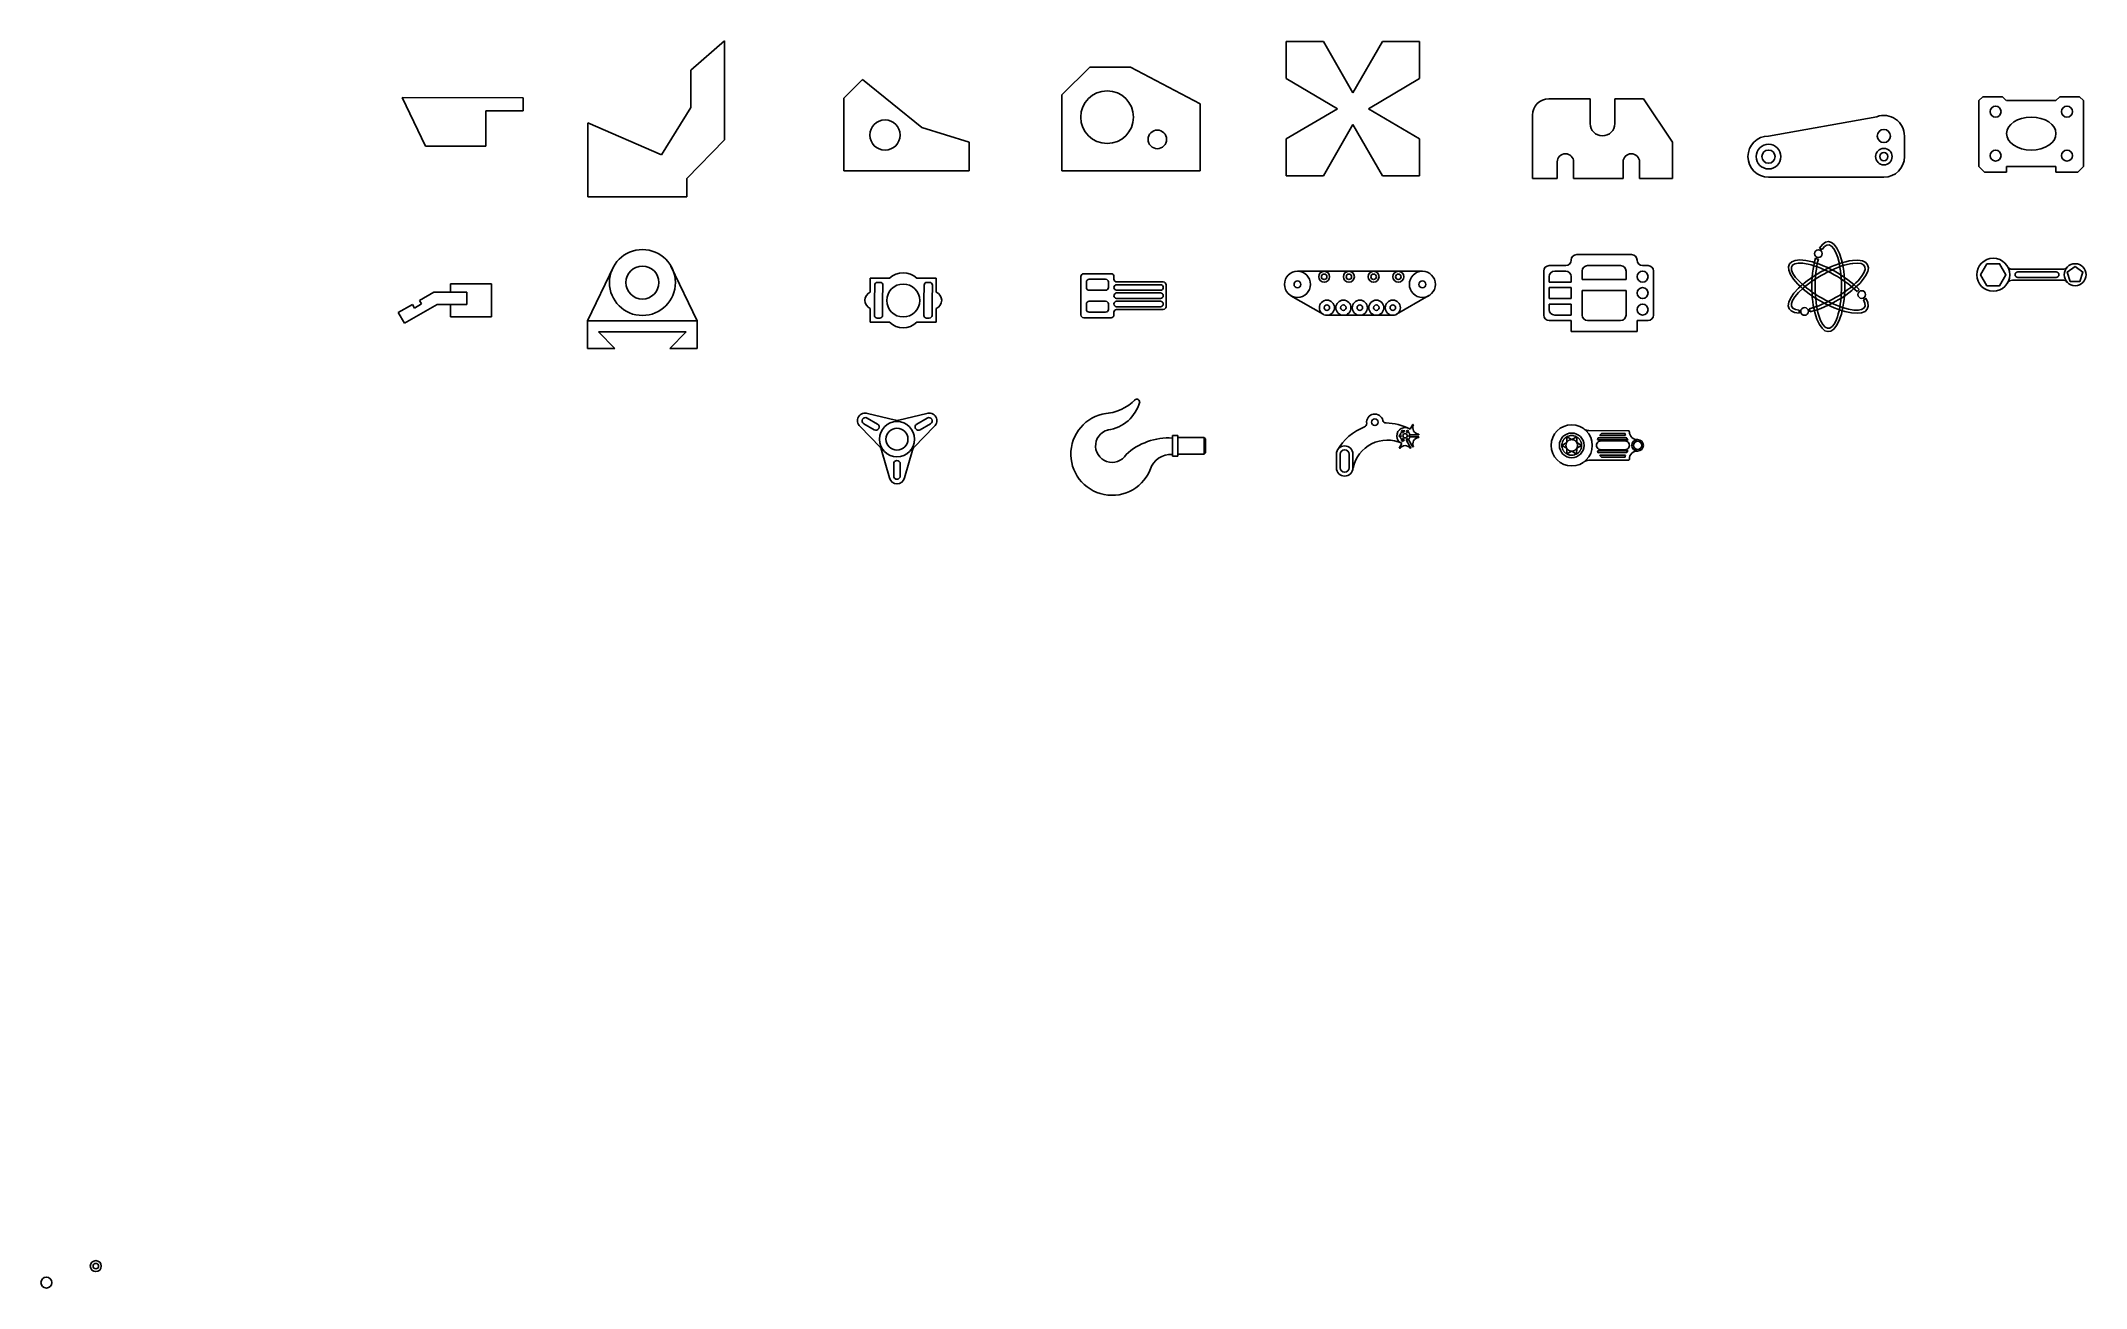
# Model space of a CAD drawing. Header units: inches. Extents: x -10 to 3714, y -40 to 2231.
import ezdxf

# ---------------------------------------------------------------- set-up
doc = ezdxf.new("R2010")
doc.units = ezdxf.units.IN
doc.header["$MEASUREMENT"] = 0
doc.linetypes.add('ACAD_ISO02W100', pattern=[15, 12, -3])
doc.linetypes.add('CENTER2', pattern=[1.125, 0.75, -0.125, 0.125, -0.125])
doc.layers.add('1', color=7, linetype='ACAD_ISO02W100')

msp = doc.modelspace()

# ---------------------------------------------------------------- linework, layer by layer
for p, q in [((1173.5, 2177.2), (1235.1, 2230.7)), ((1235.1, 2230.7), (1235.1, 2050.7)), ((2257.8, 2229.5), (2325.3, 2229.5)), ((2257.8, 2229.5), (2257.8, 2162)), ((2325.3, 2229.5), (2379.3, 2136)), ((2433.2, 2229.5), (2379.3, 2136)), ((2500.7, 2229.5), (2433.2, 2229.5)), ((2500.7, 2229.5), (2500.7, 2162)), ((1173.5, 2109.7), (1173.5, 2177.2)), ((1452.1, 2126.4), (1486, 2160.4)), ((1594.2, 2073.1), (1486, 2160.4)), ((1849, 2132.4), (1900.2, 2183)), ((1900.2, 2183), (1974.1, 2183)), ((1974.1, 2183), (2101, 2115.9)), ((2257.8, 2162), (2350.9, 2107.2)), ((2500.7, 2162), (2407.6, 2107.2)), ((868, 2127.4), (648, 2127.5)), ((648, 2127.5), (690.4, 2039.4)), ((868, 2103.4), (868, 2127.4)), ((1452.1, 1994.4), (1452.1, 2126.4)), ((1849, 1994.4), (1849, 2132.4)), ((2736.1, 2125.3), (2811.1, 2125.3)), ((2811.1, 2125.3), (2811.1, 2080.3)), ((2856.1, 2080.3), (2856.1, 2125.3)), ((2856.1, 2125.3), (2908.6, 2125.3)), ((2908.6, 2125.3), (2961.1, 2046.3)), ((3518.9, 2122), (3526, 2129)), ((3526, 2129), (3561.8, 2129.1)), ((3568.9, 2122), (3561.8, 2129.1)), ((3659.4, 2122), (3666.5, 2129.1)), ((3702.3, 2129), (3666.5, 2129.1)), ((3709.4, 2122), (3702.3, 2129)), ((800.4, 2039.4), (800.4, 2103.4)), ((800.4, 2103.4), (868, 2103.4)), ((1120.3, 2023.5), (1173.5, 2109.7)), ((2101, 1994.4), (2101, 2115.9)), ((2257.8, 2052.4), (2350.9, 2107.2)), ((2500.7, 2052.4), (2407.6, 2107.2)), ((2706.1, 1980.3), (2706.1, 2095.3)), ((3136, 2057.6), (3333, 2092.8)), ((3518.9, 2062), (3518.9, 2122)), ((3659.4, 2122), (3569.4, 2122)), ((3709.4, 2062), (3709.4, 2122)), ((986.1, 1946.7), (986.1, 2081.7)), ((986.1, 2081.7), (1120.3, 2023.5)), ((1235.1, 2050.7), (1166.1, 1980.5)), ((1680.1, 2046.4), (1594.2, 2073.1)), ((2257.8, 1984.9), (2257.8, 2052.4)), ((2325.3, 1984.9), (2379.3, 2078.5)), ((2433.2, 1984.9), (2379.3, 2078.5)), ((2500.7, 1984.9), (2500.7, 2052.4)), ((3383.5, 2020.1), (3383.5, 2057.6)), ((3518.9, 2062), (3518.9, 2002)), ((3709.4, 2062), (3709.4, 2002)), ((690.4, 2039.4), (800.4, 2039.4)), ((1680.1, 1994.4), (1680.1, 2046.4)), ((2961.1, 1980.3), (2961.1, 2046.3)), ((1166.1, 1946.7), (1166.1, 1980.5)), ((1452.1, 1994.4), (1680.1, 1994.4)), ((1849, 1994.4), (2101, 1994.4)), ((2257.8, 1984.9), (2325.3, 1984.9)), ((2500.7, 1984.9), (2433.2, 1984.9)), ((2706.1, 1980.3), (2751.1, 1980.3)), ((2751.1, 1980.3), (2751.1, 2010.3)), ((2781.1, 2010.3), (2781.1, 1980.3)), ((2781.1, 1980.3), (2871.1, 1980.3)), ((2871.1, 1980.3), (2871.1, 2010.3)), ((2901.1, 2010.3), (2901.1, 1980.3)), ((2901.1, 1980.3), (2961.1, 1980.3)), ((3136, 1982.6), (3346, 1982.6)), ((3518.9, 2002), (3529.4, 1992)), ((3569.4, 1992), (3529.4, 1992)), ((3569.4, 2002), (3659.4, 2002)), ((3569.4, 2002), (3569.4, 1992)), ((3659.4, 2002), (3659.4, 1992)), ((3659.4, 1992), (3699.4, 1992)), ((3699.4, 1992), (3709.4, 2002)), ((986.1, 1946.7), (1166.1, 1946.7)), ((2776.6, 1831.6), (2776.6, 1831.6)), ((2776.6, 1831.6), (2776.6, 1831.6)), ((2786.6, 1841.6), (2786.6, 1841.6)), ((2786.6, 1841.6), (2836.6, 1841.6)), ((2886.6, 1841.6), (2836.6, 1841.6)), ((2886.6, 1841.6), (2886.6, 1841.6)), ((2896.6, 1831.6), (2896.6, 1831.6)), ((2896.6, 1831.6), (2896.6, 1831.6)), ((735.6, 1773.2), (735.6, 1788.2)), ((735.6, 1788.2), (810.6, 1788.2)), ((810.6, 1788.2), (810.6, 1728.2)), ((985.3, 1720.8), (1033.3, 1820.8)), ((1137.3, 1820.8), (1185.3, 1720.8)), ((1500.3, 1773.5), (1500.3, 1798.5)), ((1500.3, 1798.5), (1535.3, 1798.5)), ((1513.4, 1791), (1513.4, 1791)), ((1513.4, 1791), (1518.4, 1791)), ((1585.3, 1798.5), (1620.3, 1798.5)), ((1603.4, 1791), (1608.4, 1791)), ((1620.3, 1798.5), (1620.3, 1773.5)), ((1883.9, 1801.8), (1883.9, 1731.8)), ((1883.9, 1801.8), (1883.9, 1801.8)), ((1888.9, 1806.8), (1888.9, 1806.8)), ((1888.9, 1806.8), (1938.9, 1806.8)), ((1893.9, 1781.8), (1893.9, 1791.8)), ((1898.9, 1796.8), (1928.9, 1796.8)), ((1933.9, 1791.8), (1933.9, 1781.8)), ((1938.9, 1806.8), (1938.9, 1806.8)), ((1943.9, 1801.8), (1943.9, 1801.8)), ((1943.9, 1801.8), (1943.9, 1801.8)), ((1943.9, 1801.8), (1943.9, 1796.8)), ((1943.9, 1796.8), (1943.9, 1796.8)), ((1948.9, 1791.8), (2033.9, 1791.8)), ((2033.9, 1791.8), (2033.9, 1791.8)), ((2278.2, 1811.3), (2505.7, 1811.3)), ((2726.6, 1731.6), (2726.6, 1811.6)), ((2726.6, 1811.6), (2726.6, 1811.6)), ((2736.6, 1821.6), (2736.6, 1821.6)), ((2736.6, 1821.6), (2766.6, 1821.6)), ((2736.6, 1791.6), (2736.7, 1801.6)), ((2746.6, 1791.6), (2736.6, 1791.6)), ((2746.6, 1811.6), (2766.6, 1811.6)), ((2776.6, 1791.6), (2746.6, 1791.6)), ((2766.6, 1821.6), (2766.6, 1821.6)), ((2766.6, 1811.6), (2766.6, 1811.6)), ((2776.6, 1801.6), (2776.6, 1801.6)), ((2776.6, 1801.6), (2776.6, 1791.6)), ((2796.6, 1811.6), (2796.6, 1811.6)), ((2796.6, 1811.6), (2796.6, 1796.6)), ((2796.6, 1796.6), (2876.6, 1796.6)), ((2866.6, 1821.6), (2806.6, 1821.6)), ((2806.6, 1821.6), (2806.6, 1821.6)), ((2866.6, 1821.6), (2866.6, 1821.6)), ((2876.6, 1796.6), (2876.6, 1811.6)), ((2876.6, 1811.6), (2876.6, 1811.6)), ((2916.6, 1821.6), (2906.6, 1821.6)), ((2906.6, 1821.6), (2906.6, 1821.6)), ((2916.6, 1821.6), (2916.6, 1821.6)), ((2926.6, 1731.6), (2926.6, 1811.6)), ((2926.6, 1811.6), (2926.6, 1811.6)), ((3579.8, 1815.1), (3671.7, 1815.1)), ((3580, 1815.1), (3580, 1815.1)), ((3671.7, 1795.1), (3580.2, 1795.1)), ((3580.2, 1795.1), (3580.2, 1795.1)), ((3580.2, 1795.1), (3580.2, 1795.1)), ((3589.8, 1810.1), (3659.8, 1810.1)), ((3589.8, 1800.1), (3659.8, 1800.1)), ((666.6, 1750.9), (640.5, 1736)), ((651.9, 1716.6), (711.7, 1750.7)), ((666.6, 1750.9), (670.3, 1744.4)), ((683.3, 1751.8), (670.3, 1744.4)), ((705.6, 1773.2), (679.6, 1758.3)), ((679.6, 1758.3), (683.3, 1751.8)), ((705.6, 1773.2), (765.6, 1773.2)), ((735.6, 1750.7), (711.7, 1750.7)), ((765.6, 1750.7), (735.6, 1750.7)), ((735.6, 1750.7), (735.6, 1728.2)), ((765.6, 1773.2), (765.6, 1750.7)), ((1507.8, 1731), (1508.1, 1758.5)), ((1508.1, 1758.5), (1508.4, 1786)), ((1508.4, 1786), (1508.4, 1786)), ((1523.4, 1786), (1522.8, 1758.5)), ((1522.8, 1758.5), (1522.8, 1731)), ((1597.8, 1731), (1598.1, 1758.5)), ((1598.1, 1758.5), (1598.4, 1786)), ((1613.3, 1786), (1612.8, 1758.5)), ((1612.8, 1758.5), (1612.8, 1731)), ((1893.9, 1781.8), (1893.9, 1781.8)), ((1893.9, 1741.8), (1893.9, 1751.8)), ((1928.9, 1776.8), (1898.9, 1776.8)), ((1898.9, 1776.8), (1898.9, 1776.8)), ((1898.9, 1756.8), (1928.9, 1756.8)), ((1928.9, 1776.8), (1928.9, 1776.8)), ((1933.9, 1781.8), (1933.9, 1781.8)), ((1933.9, 1751.8), (1933.9, 1741.8)), ((1948.9, 1786.8), (2028.9, 1786.8)), ((1948.9, 1776.8), (2028.9, 1776.8)), ((1948.9, 1771.8), (2028.9, 1771.8)), ((1948.9, 1761.8), (2028.9, 1761.8)), ((1948.9, 1756.8), (2028.9, 1756.8)), ((2038.9, 1786.8), (2038.9, 1786.8)), ((2038.9, 1746.8), (2038.9, 1786.8)), ((2266.4, 1766.9), (2324.9, 1733.1)), ((2517.5, 1767), (2458.7, 1733.2)), ((2736.6, 1781.6), (2776.6, 1781.6)), ((2736.6, 1761.6), (2736.6, 1781.6)), ((2776.6, 1761.6), (2736.6, 1761.6)), ((2736.6, 1751.6), (2736.6, 1741.6)), ((2776.6, 1751.6), (2736.6, 1751.6)), ((2776.6, 1781.6), (2776.6, 1761.6)), ((2776.6, 1731.6), (2776.6, 1751.6)), ((2876.6, 1776.6), (2796.6, 1776.6)), ((2796.6, 1776.6), (2796.6, 1731.6)), ((2876.6, 1731.6), (2876.6, 1776.6)), ((640.5, 1736), (651.9, 1716.6)), ((810.6, 1728.2), (735.6, 1728.2)), ((985.3, 1670.8), (985.3, 1720.8)), ((985.3, 1720.8), (1185.3, 1720.8)), ((1185.3, 1670.8), (1185.3, 1720.8)), ((1500.3, 1718.5), (1500.3, 1743.5)), ((1535.3, 1718.5), (1500.3, 1718.5)), ((1507.8, 1731), (1507.8, 1731)), ((1517.8, 1726), (1512.8, 1726)), ((1512.8, 1726), (1512.8, 1726)), ((1517.8, 1726), (1517.8, 1726)), ((1522.8, 1731), (1522.8, 1731)), ((1620.3, 1718.5), (1585.3, 1718.5)), ((1607.8, 1726), (1602.8, 1726)), ((1620.3, 1743.5), (1620.3, 1718.5)), ((1883.9, 1731.8), (1883.9, 1731.8)), ((1888.9, 1726.8), (1888.9, 1726.8)), ((1888.9, 1726.8), (1938.9, 1726.8)), ((1928.9, 1736.8), (1898.9, 1736.8)), ((1938.9, 1726.8), (1938.9, 1726.8)), ((1943.9, 1736.8), (1943.9, 1731.8)), ((1943.9, 1731.8), (1943.9, 1731.8)), ((1948.8, 1746.8), (1948.9, 1746.8)), ((1948.9, 1746.8), (2028.9, 1746.8)), ((1948.9, 1741.8), (2033.9, 1741.8)), ((2028.9, 1746.8), (2028.9, 1746.8)), ((2033.9, 1741.8), (2033.9, 1741.8)), ((2038.9, 1746.8), (2038.9, 1746.8)), ((2331.8, 1731.3), (2451.8, 1731.3)), ((2726.6, 1731.6), (2726.6, 1731.6)), ((2736.6, 1741.6), (2736.6, 1741.6)), ((2736.6, 1721.6), (2736.6, 1721.6)), ((2736.6, 1721.6), (2776.6, 1721.6)), ((2746.6, 1731.6), (2746.6, 1731.6)), ((2746.6, 1731.6), (2776.6, 1731.6)), ((2776.6, 1721.6), (2776.6, 1701.6)), ((2796.6, 1731.6), (2796.6, 1731.6)), ((2806.6, 1721.6), (2806.6, 1721.6)), ((2806.6, 1721.6), (2866.6, 1721.6)), ((2866.6, 1721.6), (2866.6, 1721.6)), ((2876.6, 1731.6), (2876.6, 1731.6)), ((2896.6, 1701.6), (2896.6, 1721.6)), ((2896.6, 1721.6), (2916.6, 1721.6)), ((2916.6, 1721.6), (2916.6, 1721.6)), ((2926.6, 1731.6), (2926.6, 1731.6)), ((1035.3, 1700.8), (1005.3, 1700.8)), ((1005.3, 1700.8), (1035.3, 1670.8)), ((1035.3, 1700.8), (1135.3, 1700.8)), ((1135.3, 1700.8), (1165.3, 1700.8)), ((1165.3, 1700.8), (1135.3, 1670.8)), ((2776.6, 1701.6), (2896.6, 1701.6)), ((1035.3, 1670.8), (985.3, 1670.8)), ((1135.3, 1670.8), (1185.3, 1670.8)), ((1990.8, 1573.4), (1990.5, 1573.4)), ((1481.8, 1528.6), (1518.3, 1491)), ((1488.5, 1533.7), (1507.6, 1522.8)), ((1494.5, 1544.1), (1513.6, 1533.2)), ((1546.4, 1540), (1495.5, 1552.4)), ((1552.1, 1540), (1603, 1552.4)), ((1616.7, 1528.6), (1580.2, 1491)), ((1604, 1544.1), (1584.9, 1533.2)), ((1610, 1533.7), (1590.9, 1522.8)), ((2483.2, 1523.7), (2488.3, 1532.4)), ((1518.3, 1491), (1518.3, 1490.9)), ((1518.3, 1491), (1518.4, 1490.7)), ((2050.5, 1508.4), (2050.5, 1512.1)), ((2060.1, 1512.1), (2050.5, 1512.1)), ((2050.5, 1478.4), (2050.5, 1508.4)), ((2060.1, 1474.6), (2060.1, 1512.1)), ((2060.1, 1508.4), (2108, 1508.4)), ((2108, 1508.4), (2108, 1478.4)), ((2108, 1508.4), (2110.6, 1505.7)), ((2110.6, 1481), (2110.6, 1505.7)), ((2468.4, 1498), (2463.3, 1489.3)), ((2468, 1505.2), (2467.7, 1504.9)), ((2471.4, 1503.2), (2471.2, 1502.9)), ((2476.7, 1520.4), (2477, 1520.8)), ((2476.7, 1503.2), (2484.8, 1489.3)), ((2479.7, 1525.6), (2479.8, 1525.7)), ((2480.2, 1518.5), (2480.4, 1518.8)), ((2480.2, 1505.2), (2488.3, 1491.3)), ((2482.8, 1513.8), (2499, 1513.8)), ((2482.8, 1509.9), (2499, 1509.9)), ((2768.5, 1499.5), (2759.6, 1494.3)), ((2759.6, 1494.3), (2768.5, 1489.1)), ((2768.6, 1499.7), (2768.8, 1510)), ((2768.8, 1510), (2777.7, 1504.8)), ((2786.7, 1509.9), (2777.7, 1504.8)), ((2786.7, 1499.5), (2786.7, 1509.9)), ((2786.7, 1489.1), (2795.6, 1494.3)), ((2795.6, 1494.3), (2786.8, 1499.5)), ((2808.9, 1521.2), (2880.6, 1521.1)), ((2824.3, 1504.2), (2880.3, 1504.2)), ((2826, 1508.1), (2877.7, 1507.8)), ((2828.5, 1512.2), (2875.7, 1512.2)), ((2874.6, 1502.4), (2830.6, 1502.4)), ((2831.9, 1516.1), (2874.8, 1516)), ((1520.6, 1485.7), (1520.6, 1485.8)), ((1520.6, 1485.8), (1520.6, 1485.7)), ((1520.6, 1485.7), (1535.1, 1435.4)), ((1542.9, 1438.6), (1542.9, 1460.6)), ((1554.9, 1438.6), (1554.9, 1460.6)), ((1562.6, 1435.3), (1577.2, 1485.7)), ((2050.5, 1474.6), (2050.5, 1478.4)), ((2050.5, 1474.6), (2060.1, 1474.6)), ((2108, 1478.4), (2060.1, 1478.4)), ((2108, 1478.4), (2110.6, 1481)), ((2349.1, 1453.4), (2349.1, 1478.4)), ((2356.1, 1453.4), (2356.1, 1478.4)), ((2372.1, 1453.4), (2372.1, 1478.4)), ((2379.1, 1453.4), (2379.1, 1478.4)), ((2768.6, 1478.8), (2768.5, 1489.1)), ((2777.6, 1483.8), (2768.6, 1478.8)), ((2786.5, 1478.6), (2777.6, 1483.8)), ((2786.7, 1489), (2786.5, 1478.6)), ((2880.7, 1467.4), (2808.5, 1467.1)), ((2824.3, 1484.6), (2880.3, 1484.6)), ((2826, 1480.7), (2877.7, 1481.1)), ((2828.5, 1476.6), (2875.7, 1476.6)), ((2874.6, 1486.4), (2830.6, 1486.4)), ((2831.9, 1472.7), (2874.8, 1472.9))]:
    msp.add_line(p, q)
for points in [[(3533.7, 1825.1), (3522.2, 1805.1), (3533.7, 1785.1), (3556.8, 1785.1), (3568.4, 1805.1), (3556.8, 1825.1)], [(3694.3, 1820.1), (3680, 1809.8), (3685.4, 1793), (3703.1, 1793), (3708.5, 1809.8)]]:
    msp.add_lwpolyline(points, close=True)
for centre, radius in [((1931.5, 2091.9), 48), ((1527.1, 2059.4), 27.5), ((3549.4, 2102), 10), ((3679.4, 2102), 10), ((2023, 2051.4), 16.9), ((3346, 2057.6), 12), ((3136, 2020.1), 22.5), ((3136, 2020.1), 12), ((3346, 2020.1), 15), ((3346, 2020.1), 7.5), ((3549.4, 2022), 10), ((3679.4, 2022), 10), ((1085.3, 1790.8), 60), ((3226.8, 1843.4), 7), ((3545.3, 1805.1), 30), ((3694.3, 1805.1), 20), ((1085.3, 1790.8), 30), ((1560.3, 1758.1), 30), ((2278.2, 1787.5), 23.8), ((2278.2, 1787.5), 6.25), ((2326.8, 1801.3), 10), ((2326.8, 1801.3), 5), ((2371.8, 1801.3), 10), ((2371.8, 1801.3), 5), ((2416.8, 1801.3), 10), ((2416.8, 1801.3), 5), ((2461.8, 1801.3), 10), ((2461.8, 1801.3), 5), ((2505.7, 1787.5), 23.8), ((2505.7, 1787.5), 6.25), ((2906.6, 1801.6), 10), ((2331.8, 1745), 13.8), ((2361.8, 1745), 13.8), ((2391.8, 1745), 13.8), ((2421.8, 1745), 13.8), ((2451.8, 1745), 13.8), ((2906.6, 1771.6), 10), ((2906.6, 1741.6), 10), ((3305.8, 1769), 7), ((2331.8, 1745), 5), ((2361.8, 1745), 5), ((2391.8, 1745), 5), ((2421.8, 1745), 5), ((2451.8, 1745), 5), ((3201.5, 1738.1), 7), ((1548.9, 1505.6), 32), ((2419.1, 1536.4), 6), ((2777.6, 1494.3), 37.5), ((1548.9, 1505.6), 20), ((2465.1, 1511.8), 2), ((2469.6, 1519.6), 2), ((2469.6, 1504), 2), ((2474.1, 1511.8), 4), ((2478.6, 1519.6), 2), ((2777.6, 1494.3), 22.5), ((2897.6, 1494.4), 10.5), ((2897.6, 1494.4), 7.5), ((90, 0), 10), ((90, 0), 5), ((0, -30), 10)]:
    msp.add_circle(centre, radius)
at = {"linetype": 'CENTER2'}
for radius in [18, 10.5]:
    msp.add_circle((2777.6, 1494.3), radius, dxfattribs=at)
for centre, radius, start, end in [((2736.1, 2095.3), 30, 90, 180), ((3346, 2057.6), 37.5, 0, 110.2493), ((2833.6, 2080.3), 22.5, 180, 270), ((2833.6, 2080.3), 22.5, 270, 0), ((3136, 2020.1), 37.5, 90, 270), ((2766.1, 2010.3), 15, 90, 180), ((2766.1, 2010.3), 15, 0, 90), ((2886.1, 2010.3), 15, 90, 180), ((2886.1, 2010.3), 15, 0, 90), ((3346, 2020.1), 37.5, 270, 0), ((2766.6, 1831.6), 10, 270, 0), ((2786.6, 1831.6), 10, 90, 180), ((2886.6, 1831.6), 10, 0, 90), ((2906.6, 1831.6), 10, 180, 270), ((3226.8, 1843.4), 10, 237.7703, 269.5728), ((3226.8, 1843.4), 10, 46.8091, 77.1406), ((1513.4, 1786), 5, 90, 180), ((1518.4, 1786), 5, 0, 90), ((1560.3, 1772.3), 36.2, 46.3972, 133.6028), ((1603.4, 1786), 5, 90, 180), ((1608.4, 1786), 5, 0, 90), ((1888.9, 1801.8), 5, 90, 180), ((1898.9, 1791.8), 5, 90, 180), ((1928.9, 1791.8), 5, 0, 90), ((1938.9, 1801.8), 5, 0, 90), ((1948.9, 1796.8), 5, 180, 270), ((2033.9, 1786.8), 5, 0, 90), ((2736.6, 1811.6), 10, 90, 180), ((2746.6, 1801.6), 10, 90, 180), ((2766.6, 1801.6), 10, 0, 90), ((2806.6, 1811.6), 10, 90, 180), ((2866.6, 1811.6), 10, 0, 90), ((2916.6, 1811.6), 10, 0, 90), ((3579.9, 1785.1), 10, 88.113, 153.4287), ((3579.9, 1825.1), 10, 209.9018, 270.1643), ((3589.8, 1805.1), 5, 90, 270), ((3659.8, 1805.1), 5, 270, 90), ((3671.8, 1825.1), 10, 270.0958, 318.3417), ((3671.9, 1785.1), 10, 41.85, 90.0958), ((1506.6, 1758.5), 16.2, 112.6199, 247.3801), ((1614.1, 1758.5), 16.2, 292.6199, 67.3801), ((1898.9, 1781.8), 5, 180, 270), ((1898.9, 1751.8), 5, 90, 180), ((1928.9, 1781.8), 5, 270, 0), ((1928.9, 1751.8), 5, 0, 90), ((1948.9, 1781.8), 5, 91.7006, 180), ((1948.9, 1781.8), 5, 180, 268.2994), ((1948.9, 1766.8), 5, 91.7006, 180), ((1948.9, 1766.8), 5, 180, 268.2994), ((1948.9, 1751.8), 5, 91.7006, 180), ((1948.9, 1751.8), 5, 180, 268.2994), ((2028.9, 1781.8), 5, 0, 90), ((2028.9, 1781.8), 5, 270, 0), ((2028.9, 1766.8), 5, 0, 90), ((2028.9, 1766.8), 5, 270, 0), ((2028.9, 1751.8), 5, 0, 90), ((2028.9, 1751.8), 5, 270, 0), ((3305.8, 1769), 10, 117.3296, 147.8659), ((3305.8, 1769), 10, 288.8248, 317.6812), ((1512.8, 1731), 5, 180, 270), ((1517.8, 1731), 5, 270, 0), ((1560.3, 1744.8), 36.3, 226.3972, 313.6028), ((1602.8, 1731), 5, 180, 270), ((1607.8, 1731), 5, 270, 0), ((1888.9, 1731.8), 5, 180, 270), ((1898.9, 1741.8), 5, 180, 270), ((1928.9, 1741.8), 5, 270, 0), ((1938.9, 1731.8), 5, 270, 0), ((1948.9, 1736.8), 5, 90, 180), ((2033.9, 1746.8), 5, 270, 0), ((2736.6, 1731.6), 10, 180, 270), ((2746.6, 1741.6), 10, 180, 270), ((2806.6, 1731.6), 10, 180, 270), ((2866.6, 1731.6), 10, 270, 0), ((2916.6, 1731.6), 10, 270, 0), ((3201.5, 1738.1), 10, 166.3328, 196.6642), ((3201.5, 1738.1), 10, 357.2939, 29.0964), ((1919.9, 1641.7), 90, 273.6807, 314.8217), ((1923.3, 1591.7), 70, 278.0468, 344.7868), ((1985.5, 1573.4), 5, 0, 151.5743), ((1491, 1539.2), 14, 71.3841, 228.8415), ((1491.5, 1538.9), 6, 60.1966, 240.1966), ((1510.6, 1528), 6, 240.1966, 60.1966), ((1549.2, 1549.6), 10, 253.2798, 286.7202), ((1587.9, 1528), 6, 119.8034, 299.8034), ((1607.5, 1539.2), 14, 311.1585, 108.6159), ((1607, 1538.9), 6, 299.8034, 119.8034), ((1940.5, 1478.4), 75, 92.9749, 341.7715), ((2437.2, 1435.1), 100, 111.5699, 149.9986), ((2398.3, 1533.7), 6, 291.5699, 7.5291), ((2419.1, 1536.4), 15, 12.7818, 187.5291), ((2439.5, 1541.1), 6, 192.7818, 268.7409), ((2437.2, 1435.1), 100, 63.0374, 88.7409), ((2500.1, 1526.8), 12, 155.5874, 264.4126), ((2474.1, 1511.8), 25, 52.9763, 55.4399), ((1510.7, 1484.3), 10, 8.7056, 39.4964), ((1586.9, 1483.5), 10, 132.1516, 167.6518), ((1940.5, 1493.4), 30, 95.5051, 328.3962), ((2043.8, 1392.9), 115, 86.6397, 132.5106), ((2364.1, 1478.4), 15, 0, 180), ((2441.9, 1439.8), 64, 65.5597, 167.6668), ((2474.1, 1511.8), 15, 52.3855, 247.6145), ((2474.1, 1481.8), 12, 35.5874, 144.4126), ((2478.6, 1504), 2, 23.6206, 216.3794), ((2483.1, 1511.8), 2, 83.6206, 276.3794), ((2500.1, 1496.8), 12, 95.5874, 204.4126), ((2474.1, 1511.8), 25, 304.5601, 307.0237), ((2474.1, 1511.8), 25, 4.5601, 7.0237), ((2474.1, 1511.8), 25, 352.9763, 355.4399), ((2808.9, 1535.2), 14, 232.6477, 269.887), ((2830.6, 1494.4), 8, 89.836, 270.2504), ((2852.6, 1494.4), 30, 152.8428, 160.911), ((2852.6, 1494.4), 30, 133.6166, 143.5798), ((2874.6, 1494.4), 8, 269.72, 90.1651), ((2896.6, 1518.9), 22, 187.7264, 197.717), ((2896.6, 1518.9), 22, 210.5141, 221.9092), ((2880.6, 1519.1), 2, 359.4147, 89.887), ((2896.6, 1518.9), 14, 179.4147, 274.0964), ((1548.9, 1460.6), 6, 0, 180), ((2047.3, 1438.9), 39, 85.3306, 163.6403), ((2364.1, 1453.4), 15, 180, 0), ((2364.1, 1478.4), 8, 0, 180), ((2364.1, 1453.4), 8, 180, 0), ((2474.1, 1511.8), 25, 244.5601, 247.0237), ((2474.1, 1511.8), 25, 292.9763, 295.4399), ((2808.6, 1453.1), 14, 90.1914, 126.9361), ((2852.6, 1494.4), 30, 199.089, 207.1572), ((2852.6, 1494.4), 30, 216.4202, 226.3834), ((2896.6, 1469.9), 22, 162.283, 172.2736), ((2896.6, 1469.9), 22, 138.0908, 149.4859), ((2880.7, 1469.4), 2, 270.1914, 1.9941), ((2896.6, 1469.9), 14, 85.904, 181.9941), ((1548.9, 1438.1), 14, 191.1875, 348.6449), ((1548.9, 1438.6), 6, 180, 0)]:
    msp.add_arc(centre, radius, start, end)
msp.add_ellipse((3614.4, 2062), major_axis=(-45, 0), ratio=0.666667)
for major_axis, ratio, start_param, end_param in [((0, 82), 0.365854, 0.891113, 6.836857), ((0, 76), 0.315789, 0.852772, 6.766617), ((71.1, -40.9), 0.365854, 0.889833, 6.835746), ((-71.4, -40.4), 0.365854, 0.891113, 6.836857), ((66.1, -37.6), 0.315789, 0.850536, 6.757747), ((-66.1, -37.5), 0.315789, 0.852772, 6.766617)]:
    msp.add_ellipse((3244.8, 1783.4), major_axis=major_axis, ratio=ratio, start_param=start_param, end_param=end_param)
at = {"layer": '1'}
msp.add_circle((2474.1, 1511.8), 9, dxfattribs=at)

doc.saveas('drawing.dxf')
